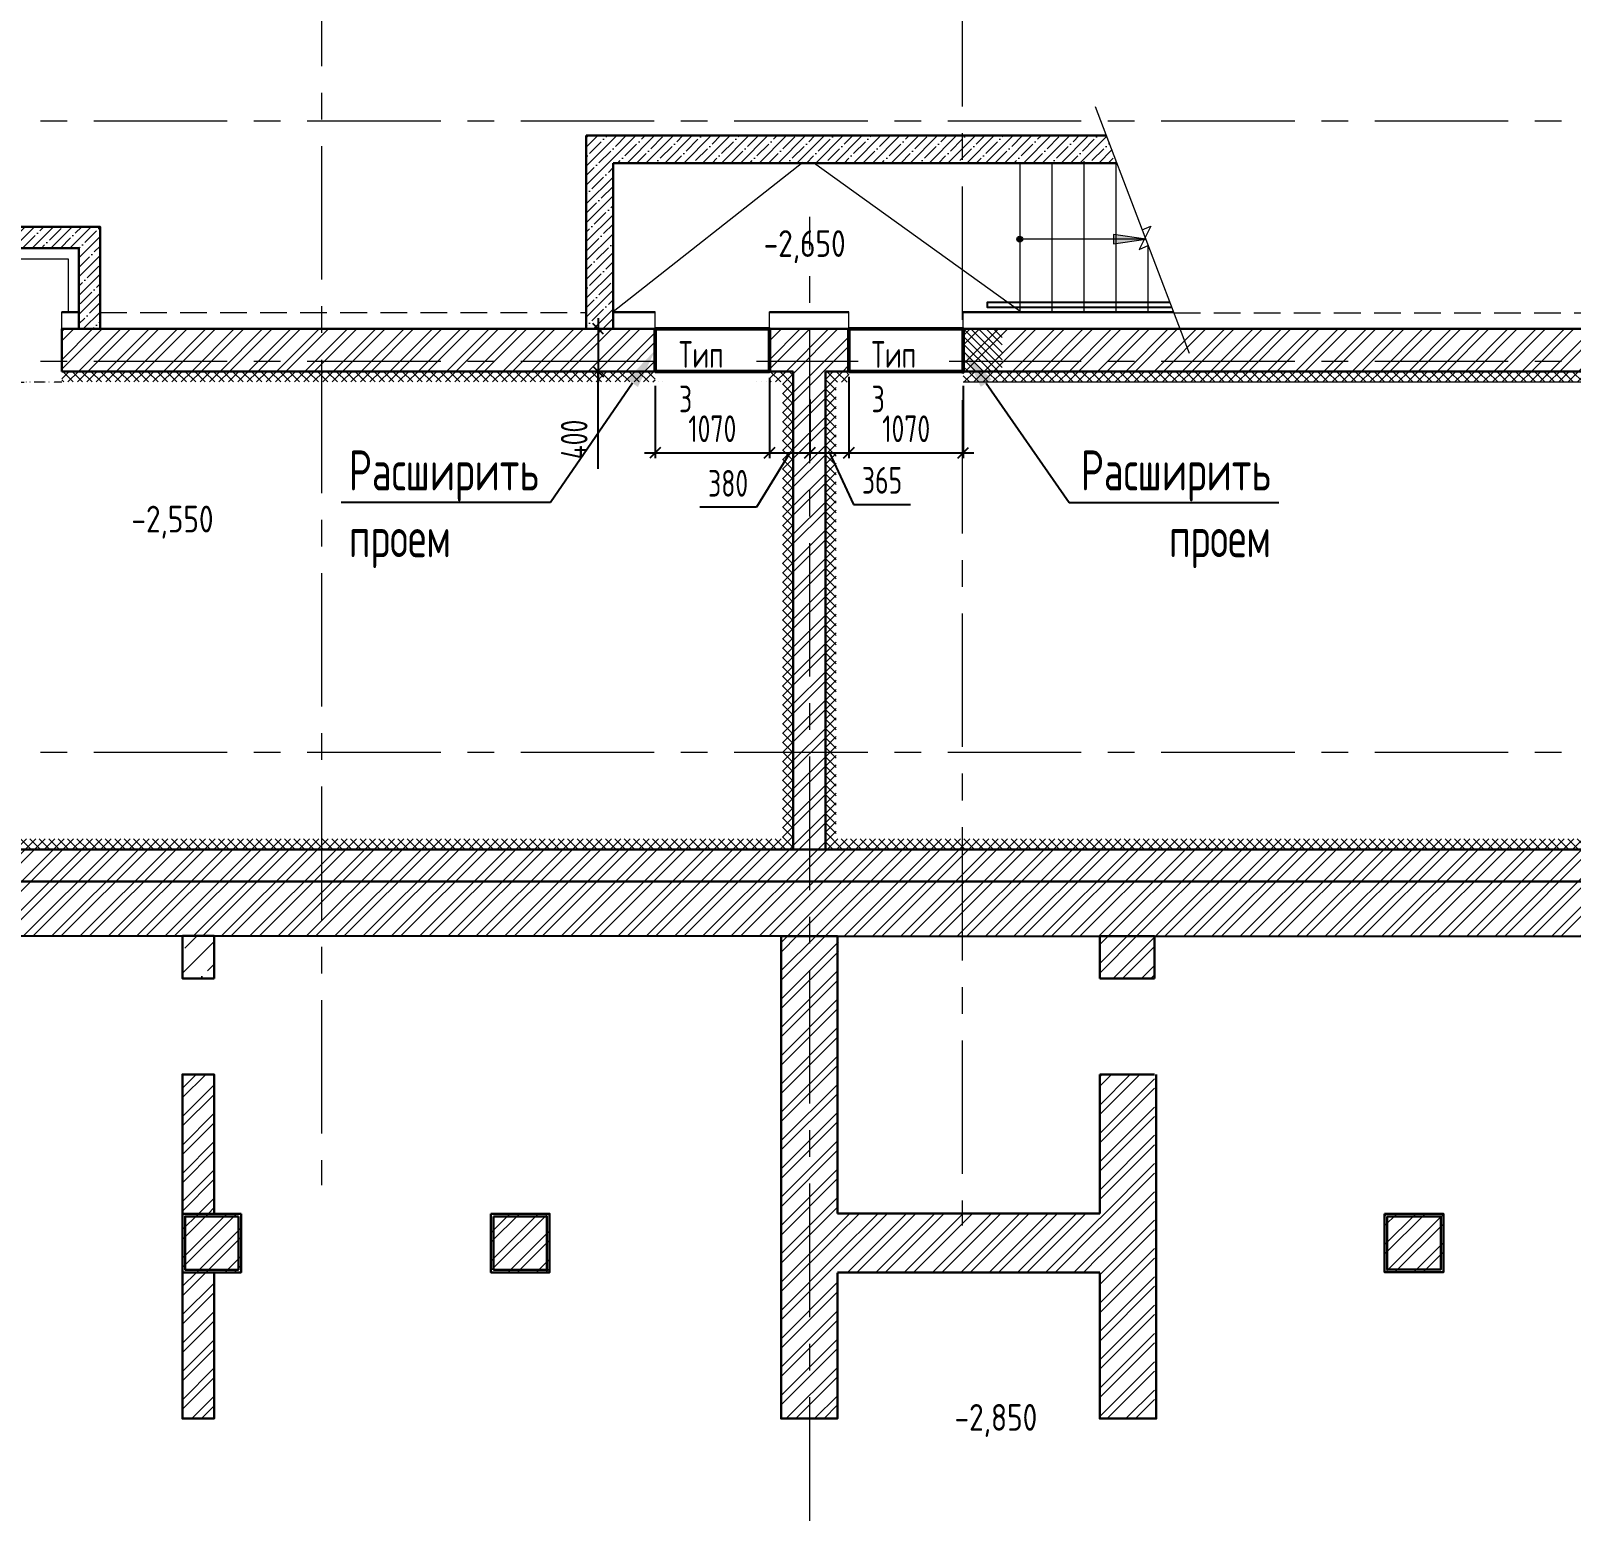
# Model space of a CAD drawing. Header units: millimetres. Extents: x -8428662 to 9409114, y 0 to 249028.
# Drawn here: x -666020 to -651589, y 75576 to 89444 of the extents above; entities that cross this region are included whole.
import ezdxf
from ezdxf import colors
from ezdxf.entities.mleader import LeaderData, LeaderLine
from ezdxf.math import Vec2, Vec3

# ---------------------------------------------------------------- set-up
doc = ezdxf.new("R2010")
doc.units = ezdxf.units.MM
doc.header["$MEASUREMENT"] = 0
for name, pattern in [('CENTER', [2, 1.25, -0.25, 0.25, -0.25]), ('TRATTEGGIATA', [0.75, 0.5, -0.25]), ('Штрих', [6.35, 3.175, -3.175])]:
    doc.linetypes.add(name, pattern=pattern)
doc.layers.get('0').update_dxf_attribs({"color": 250, "lineweight": 9})
for name, color, linetype, lineweight in [('1 этаж тонкие линии!', 250, 'Continuous', 0), ('_АР ТЕКСТ', 250, 'Continuous', 25), ('АР_Лестницы', 250, 'Continuous', 15), ('АР_Лестницы ограждение', 94, 'Continuous', 25), ('АР_МосжилНии_Стены', 127, 'Continuous', 30), ('АР_Навесной фасад', 147, 'Continuous', 5), ('АР_Оси', 195, 'Continuous', 9), ('АР_Оси размеры', 164, 'Continuous', 9), ('АР_Отметки', 250, 'Continuous', 15), ('АР_Сущ Несущая стена', 216, 'Continuous', 30), ('АР_Штриховка кирпич', 250, 'Continuous', 9), ('АР_Штриховка монолит', 250, 'Continuous', 9), ('Усиление проема', 200, 'Continuous', 50)]:
    doc.layers.add(name, color=color, linetype=linetype, lineweight=lineweight)
doc.styles.add('ISOCPEUR', font='isocpeur.ttf', dxfattribs={"width": 0.7})
doc.styles.add('ГОСТ 2.304', font='isocpeur.ttf', dxfattribs={"width": 0.7})
doc.dimstyles.new('СПДС', dxfattribs={"dimscale": 100, "dimtxt": 2.5, "dimasz": 2.5, "dimexe": 1.5, "dimexo": 0, "dimgap": 1, "dimtad": 1, "dimdec": 0, "dimrnd": 1, "dimtxsty": 'ГОСТ 2.304', "dimblk": 'OBLIQUE', "dimcen": 2.5, "dimdle": 1.5, "dimadec": 0, "dimazin": 2, "dimtfac": 0.75, "dimtdec": 0, "dimtmove": 1, "dimatfit": 3, "dimfxl": 1, "dimtolj": 1, "dimarcsym": 1})
pattern_1 = [(45, (-346123.39, 0), (-44.194174, 44.194174), []), (135, (-346123.39, 0), (-44.194174, -44.194174), [])]
pattern_2 = [(45, (-346123.39, 0), (-132.58252, 132.58252), []), (45, (-346035, 0), (-132.58252, 132.58252), [])]

# ---------------------------------------------------------------- blocks, each defined once
blk = doc.blocks.new('*U301')
h = blk.add_hatch(color=256)
h.dxf.hatch_style = 1
edge = h.paths.add_edge_path()
edge.add_arc((0, 0), 27.6, 359.64, 719.64)
h = blk.add_hatch(color=256)
h.dxf.hatch_style = 1
h.paths.add_polyline_path([(880, -44), (880, 44), (1180, 0)])
blk.add_line((1180, 0), (0, 0))
blk.add_lwpolyline([(880, 44), (880, -44), (1180, 0), (880, 44)])
blk.add_circle((0, 0), 27.6)
blk = doc.blocks.new('_DotSmall')
at = {"color": 0, "linetype": 'ByBlock', "const_width": 0.5}
blk.add_lwpolyline([(-0.0625, 0, 1), (0.0625, 0, 1)], format="xyb", close=True, dxfattribs=at)
blk = doc.blocks.new('_Oblique')
at = {"color": 0, "linetype": 'ByBlock', "lineweight": -2}
blk.add_line((-0.5, -0.5), (0.5, 0.5), dxfattribs=at)
blk = doc.blocks.new('*D836')
at = {"layer": 'АР_Оси размеры', "color": 0, "lineweight": -2, "ltscale": 100, "transparency": 16777216}
for p, q in [((-660170, 86118), (-660170, 85441)), ((-659099, 86094), (-659099, 85441)), ((-660270, 85491), (-658999, 85491))]:
    blk.add_line(p, q, dxfattribs=at)
at = {"layer": 'АР_Оси размеры', "color": 0, "lineweight": -2, "ltscale": 100, "transparency": 16777216, "xscale": 100, "yscale": 100, "zscale": 100, "rotation": 180}
blk.add_blockref('_Oblique', (-660170, 85491), dxfattribs=at)
at = {"layer": 'АР_Оси размеры', "color": 0, "lineweight": -2, "ltscale": 100, "transparency": 16777216, "xscale": 100, "yscale": 100, "zscale": 100}
blk.add_blockref('_Oblique', (-659099, 85491), dxfattribs=at)
at = {"layer": 'АР_Оси размеры', "color": 0, "ltscale": 100, "transparency": 16777216, "insert": (-659635, 85716), "char_height": 250, "attachment_point": 5, "style": 'ГОСТ 2.304'}
blk.add_mtext('\\A1;1070', dxfattribs=at)
blk = doc.blocks.new('*D837')
at = {"layer": 'АР_Оси размеры', "color": 0, "lineweight": -2, "ltscale": 100, "transparency": 16777216}
for p, q in [((-658355, 86118), (-658355, 85441)), ((-657284, 86118), (-657284, 85441)), ((-658455, 85491), (-657184, 85491))]:
    blk.add_line(p, q, dxfattribs=at)
at = {"layer": 'АР_Оси размеры', "color": 0, "lineweight": -2, "ltscale": 100, "transparency": 16777216, "xscale": 100, "yscale": 100, "zscale": 100, "rotation": 180}
blk.add_blockref('_Oblique', (-658355, 85491), dxfattribs=at)
at = {"layer": 'АР_Оси размеры', "color": 0, "lineweight": -2, "ltscale": 100, "transparency": 16777216, "xscale": 100, "yscale": 100, "zscale": 100}
blk.add_blockref('_Oblique', (-657284, 85491), dxfattribs=at)
at = {"layer": 'АР_Оси размеры', "color": 0, "ltscale": 100, "transparency": 16777216, "insert": (-657819, 85716), "char_height": 250, "attachment_point": 5, "style": 'ГОСТ 2.304'}
blk.add_mtext('\\A1;1070', dxfattribs=at)
blk = doc.blocks.new('*D946')
at = {"layer": 'АР_Оси размеры', "color": 0, "lineweight": -2, "ltscale": 100, "transparency": 16777216}
for p, q in [((-659099, 86194), (-659099, 85441)), ((-658720, 85989), (-658720, 85441)), ((-658910, 85491), (-659221, 84980)), ((-659199, 85491), (-658620, 85491)), ((-659221, 84980), (-659753, 84980))]:
    blk.add_line(p, q, dxfattribs=at)
at = {"layer": 'АР_Оси размеры', "color": 0, "lineweight": -2, "ltscale": 100, "transparency": 16777216, "xscale": 100, "yscale": 100, "zscale": 100, "rotation": 180}
blk.add_blockref('_Oblique', (-659099, 85491), dxfattribs=at)
at = {"layer": 'АР_Оси размеры', "color": 0, "lineweight": -2, "ltscale": 100, "transparency": 16777216, "xscale": 100, "yscale": 100, "zscale": 100}
blk.add_blockref('_Oblique', (-658720, 85491), dxfattribs=at)
at = {"layer": 'АР_Оси размеры', "color": 0, "ltscale": 100, "transparency": 16777216, "insert": (-659487, 85205), "char_height": 250, "attachment_point": 5, "style": 'ГОСТ 2.304'}
blk.add_mtext('\\A1;380', dxfattribs=at)
blk = doc.blocks.new('*D947')
at = {"layer": 'АР_Оси размеры', "color": 0, "lineweight": -2, "ltscale": 100, "transparency": 16777216}
for p, q in [((-658355, 86203), (-658355, 85441)), ((-658720, 85868), (-658720, 85441)), ((-658820, 85491), (-658255, 85491)), ((-658538, 85491), (-658311, 85008)), ((-658311, 85008), (-657779, 85008))]:
    blk.add_line(p, q, dxfattribs=at)
at = {"layer": 'АР_Оси размеры', "color": 0, "lineweight": -2, "ltscale": 100, "transparency": 16777216, "xscale": 100, "yscale": 100, "zscale": 100, "rotation": 180}
blk.add_blockref('_Oblique', (-658720, 85491), dxfattribs=at)
at = {"layer": 'АР_Оси размеры', "color": 0, "lineweight": -2, "ltscale": 100, "transparency": 16777216, "xscale": 100, "yscale": 100, "zscale": 100}
blk.add_blockref('_Oblique', (-658355, 85491), dxfattribs=at)
at = {"layer": 'АР_Оси размеры', "color": 0, "ltscale": 100, "transparency": 16777216, "insert": (-658045, 85233), "char_height": 250, "attachment_point": 5, "style": 'ГОСТ 2.304'}
blk.add_mtext('\\A1;365', dxfattribs=at)
blk = doc.blocks.new('*D1178')
at = {"layer": 'АР_Оси размеры', "color": 0, "lineweight": -2, "ltscale": 100, "transparency": 16777216}
for p, q in [((-660704, 86751), (-660704, 86153)), ((-660219, 86651), (-660754, 86651)), ((-660220, 86253), (-660754, 86253)), ((-660704, 85340), (-660704, 86253))]:
    blk.add_line(p, q, dxfattribs=at)
at = {"layer": 'АР_Оси размеры', "color": 0, "lineweight": -2, "ltscale": 100, "transparency": 16777216, "xscale": 100, "yscale": 100, "zscale": 100}
for p, rotation in [((-660704, 86651), 90), ((-660704, 86253), 270)]:
    blk.add_blockref('_Oblique', p, dxfattribs=dict(at, rotation=rotation))
at = {"layer": 'АР_Оси размеры', "color": 0, "ltscale": 100, "transparency": 16777216, "insert": (-660929, 85615), "char_height": 250, "attachment_point": 5, "rotation": 90, "style": 'ГОСТ 2.304'}
blk.add_mtext('\\A1;400', dxfattribs=at)

msp = doc.modelspace()

# ---------------------------------------------------------------- hatches: boundary and pattern name
at = {"layer": '1 этаж тонкие линии!', "ltscale": 100, "transparency": 33554559}
h = msp.add_hatch(dxfattribs=at)
h.set_pattern_fill('ANSI37', scale=500, style=0)
h.set_pattern_definition(pattern_1)
h.paths.add_polyline_path([(-659099.143, 86253.449), (-659099.137, 86155.327), (-660170.297, 86154.344), (-660170.121, 86252.664), (-665729.733, 86252.622), (-665729.944, 86153.742), (-666939.91, 86153.742), (-666939.915, 86252.711), (-675692.828, 86252.563), (-675692.828, 85936.108), (-675593.297, 85936.229), (-675597.932, 85936.263), (-675595.98, 84864.982), (-675692.843, 84865.047), (-675692.843, 83085.565), (-675189.207, 83085.5), (-675189.207, 81775.682), (-658876.689, 81775.682), (-658876.689, 86252.63)])
h.paths.add_polyline_path([(-660175.181, 86154.515), (-660176.066, 86154.332), (-675597.702, 86153.756), (-675593.739, 83185.5), (-675089.207, 83185.81), (-675089.207, 81875.993), (-658976.689, 81875.682), (-658976.716, 86154.686)], flags=16)
h = msp.add_hatch(dxfattribs=at)
h.set_pattern_fill('ANSI37', scale=500, style=0)
h.set_pattern_definition(pattern_1)
h.paths.add_polyline_path([(-647770.332, 86252.638), (-647770.396, 86252.726), (-648980.43, 86252.548), (-648980.406, 86151.42), (-657283.865, 86151.424), (-657283.724, 86252.635), (-658576.106, 86252.637), (-658576.106, 81775.682), (-642237.206, 81775.682), (-642237.206, 83086), (-641601.733, 83086), (-641601.653, 86252.636)])
h.paths.add_polyline_path([(-647770.396, 86152.637), (-647770.396, 86252.637), (-648980.43, 86252.894), (-658354.939, 86252.577), (-658354.939, 86152.577), (-658476.106, 86152.637), (-658476.106, 81875.682), (-642337.206, 81875.682), (-642337.206, 83186), (-641601.737, 83186), (-641701.737, 83186), (-641701.737, 86152.637)])
at = {"layer": 'АР_Штриховка кирпич', "ltscale": 100}
h = msp.add_hatch(dxfattribs=at)
h.set_pattern_fill('ANSI32', color=256, scale=500)
h.set_pattern_definition(pattern_2)
h.paths.add_polyline_path([(-665732.956, 86650.704), (-660176.526, 86653.631), (-660173.471, 86249.689), (-665729.733, 86258.559)])
h = msp.add_hatch(dxfattribs=at)
h.set_pattern_fill('ANSI32', color=256, scale=500)
h.set_pattern_definition(pattern_2)
h.paths.add_polyline_path([(-658720.217, 86650.682), (-659103.971, 86650.682), (-659099.155, 86570.682), (-659099.155, 86350.682), (-658720.217, 86350.682)])
h.paths.add_polyline_path([(-658354.838, 86650.682), (-658720.217, 86650.682), (-658720.217, 86350.682), (-658354.838, 86350.682)])
h.paths.add_polyline_path([(-658354.838, 86350.682), (-658720.217, 86350.682), (-658720.217, 82685.682), (-658576.106, 82685.682), (-658576.106, 86252.637), (-658354.838, 86252.637)])
h.paths.add_polyline_path([(-658720.217, 86350.682), (-659099.156, 86350.682), (-659099.156, 86252.637), (-658876.689, 86252.637), (-658876.689, 82685.682), (-658720.217, 82685.682)])
h.paths.add_polyline_path([(-658720.217, 82685.682), (-658876.689, 82685.682), (-658876.689, 81775.682), (-658720.217, 81775.682)])
h.paths.add_polyline_path([(-658576.106, 82685.682), (-658720.217, 82685.682), (-658720.217, 81775.682), (-658576.106, 81775.682)])
h = msp.add_hatch(dxfattribs=at)
h.set_pattern_fill('ANSI32', color=256, scale=500)
h.set_pattern_definition(pattern_2)
h.paths.add_polyline_path([(-648980.248, 86650.682), (-648980.248, 86167.637), (-648980.248, 86650.682), (-657283.81, 86650.682), (-657283.81, 86252.637), (-648980.248, 86252.637), (-648980.248, 86650.682)])
h = msp.add_hatch(dxfattribs=at)
h.set_pattern_fill('ANSI32', color=256, scale=500)
h.set_pattern_definition(pattern_2)
h.paths.add_polyline_path([(-675591.706, 82685.682), (-676095.416, 82685.682), (-676094.998, 84865.189), (-675692.843, 84865.112), (-675692.843, 83085.5), (-675189.207, 83085.5), (-675189.207, 81775.682), (-642237.206, 81775.661), (-642237.206, 83086), (-641601.737, 83086), (-641601.737, 86252.637), (-641200.22, 86252.633), (-641200.22, 82685.682), (-641838.706, 82685.682), (-641838.706, 81707.5), (-641828.68, 80957.162), (-675591.706, 80969.003)])
h = msp.add_hatch(dxfattribs=at)
h.set_pattern_fill('ANSI32', color=256, scale=500)
h.set_pattern_definition(pattern_2)
h.paths.add_polyline_path([(-658991.949, 76683.99), (-658981.563, 80963.107), (-658453.982, 80963.063), (-658464.369, 76443.946), (-658991.563, 76443.946), (-658991.563, 76683.946)])
h = msp.add_hatch(dxfattribs=at)
h.set_pattern_fill('ANSI32', color=256, scale=500)
h.set_pattern_definition(pattern_2)
h.paths.add_polyline_path([(-656006.681, 80962.062), (-655492.833, 80962.031), (-655492.263, 80567.013), (-656005.725, 80567)])
h = msp.add_hatch(dxfattribs=at)
h.set_pattern_fill('ANSI32', color=256, scale=500)
h.set_pattern_definition(pattern_2)
h.paths.add_polyline_path([(-650180.21, 80960.136), (-650438.197, 80960.136), (-650438.204, 76443.946), (-650180.217, 76443.946)])
h.paths.add_polyline_path([(-649907.279, 80960.043), (-650180.21, 80960.043), (-650180.217, 76443.946), (-649907.285, 76443.946)])
h.paths.add_polyline_path([(-652785.559, 78362.81), (-653336.776, 78362.81), (-653336.776, 77814.03), (-652785.559, 77814.03)])
h.paths.add_polyline_path([(-647133.123, 78375.334), (-647684.341, 78375.334), (-647684.341, 77826.554), (-647133.123, 77826.554)])
h = msp.add_hatch(dxfattribs=at)
h.set_pattern_fill('ANSI32', color=256, scale=500)
h.set_pattern_definition(pattern_2)
h.paths.add_polyline_path([(-664600.528, 79666.703), (-664302.168, 79666.676), (-664301.598, 78362.828), (-664599.572, 78362.81)])
h = msp.add_hatch(dxfattribs=at)
h.set_pattern_fill('ANSI32', color=256, scale=500)
h.set_pattern_definition(pattern_2)
h.paths.add_polyline_path([(-656006.111, 76683.99), (-656005.668, 79666.711), (-655493.291, 79666.668), (-655493.734, 76443.946), (-656005.725, 76443.946), (-656005.725, 76683.946)])
h = msp.add_hatch(dxfattribs=at)
h.set_pattern_fill('ANSI32', color=256, scale=500)
h.set_pattern_definition(pattern_2)
h.paths.add_polyline_path([(-664600.528, 78362.828), (-664049.857, 78362.793), (-664049.287, 77812.819), (-664599.572, 77812.81)])
h = msp.add_hatch(dxfattribs=at)
h.set_pattern_fill('ANSI32', color=256, scale=500)
h.set_pattern_definition(pattern_2)
h.paths.add_polyline_path([(-661710.911, 78362.828), (-661160.239, 78362.793), (-661159.669, 77812.819), (-661709.954, 77812.81)])
h = msp.add_hatch(dxfattribs=at)
h.set_pattern_fill('ANSI32', color=256, scale=500)
h.set_pattern_definition(pattern_2)
h.paths.add_polyline_path([(-658464.826, 78365.453), (-656007.414, 78365.418), (-656006.844, 77812.819), (-658463.87, 77812.81)])
h = msp.add_hatch(dxfattribs=at)
h.set_pattern_fill('ANSI32', color=256, scale=500)
h.set_pattern_definition(pattern_2)
h.paths.add_polyline_path([(-664600.577, 77812.828), (-664302.216, 77812.802), (-664301.646, 76443.964), (-664599.62, 76443.946)])
at = {"layer": 'АР_Штриховка монолит', "ltscale": 100}
h = msp.add_hatch(dxfattribs=at)
h.set_pattern_fill('ANSI35', color=256, scale=500)
h.set_pattern_definition([(45, (-346123.39, -5.06), (-88.38835, 88.38835), []), (45, (-346035, -5.06), (-88.38835, 88.38835), [156.25, -31.25, 0, -31.25])])
h.paths.add_polyline_path([(-657295.396, 88462.699), (-660816.306, 88462.699), (-660816.306, 86645.623), (-660565.056, 86645.623), (-660565.056, 88205.623), (-657295.396, 88205.623)])
h.paths.add_polyline_path([(-655848.288, 88205.623), (-655946.248, 88462.699), (-657295.396, 88462.699), (-657295.396, 88205.623)])
h = msp.add_hatch(dxfattribs=at)
h.set_pattern_fill('ANSI35', color=256, scale=500)
h.set_pattern_definition([(45, (-346123.39, 0), (-88.388348, 88.388348), []), (45, (-346035, 0), (-88.388348, 88.388348), [156.25, -31.25, 0, -31.25])])
h.paths.add_polyline_path([(-668060.254, 86650.682), (-668060.401, 87608.991), (-665370.235, 87609.197), (-665370.092, 86650.682), (-665570.117, 86650.682), (-665570.218, 87409.17), (-667860.383, 87408.996), (-667860.397, 86650.68)])
at = {"layer": 'АР_Штриховка монолит', "ltscale": 300}
h = msp.add_hatch(dxfattribs=at)
h.set_pattern_fill('ANSI35', color=256, scale=1200)
h.set_pattern_definition([(45, (-321718.2, 4324), (-212.13203, 212.13203), []), (45, (-321506.06, 4324), (-212.13203, 212.13203), [375, -75, 0, -75])])
h.paths.add_polyline_path([(-664600.577, 80968.106), (-664302.241, 80968.075), (-664301.671, 80567.013), (-664599.62, 80567)])
at = {"layer": 'Усиление проема', "lineweight": 15, "ltscale": 500}
h = msp.add_hatch(dxfattribs=at)
h.set_pattern_fill('ANSI31', color=256, scale=400, angle=90)
h.set_pattern_definition([(135, (-346123.39, 0), (-35.355339, -35.355339), [])])
h.paths.add_polyline_path([(-657283.992, 86649.733), (-656919.347, 86649.733), (-656919.347, 86252.637), (-657283.992, 86252.637)])

# ---------------------------------------------------------------- linework, layer by layer
at = {"linetype": 'TRATTEGGIATA', "ltscale": 500}
for p, q in [((-665370.115, 86805.623), (-660815.249, 86805.623)), ((-655310.999, 86800.682), (-650940.276, 86801.34))]:
    msp.add_line(p, q, dxfattribs=at)
at = {"color": 157, "ltscale": 150, "true_color": 0x465c7c}
for points in [[(-658786.389, 88210.682), (-660565.056, 86810.784)], [(-658686.386, 88210.682), (-656755.121, 86820.747)]]:
    msp.add_lwpolyline(points, dxfattribs=at)
at = {"layer": '1 этаж тонкие линии!', "color": 7, "ltscale": 100, "transparency": 33554559, "elevation": -1.378}
msp.add_lwpolyline([(-648980.398, 86151.423), (-657283.958, 86151.423)], dxfattribs=at)
at = {"layer": 'АР_Лестницы', "color": 18, "ltscale": 100, "true_color": 0x000000}
for p, q in [((-656047.82, 88734.311), (-655167.776, 86424.824)), ((-656755.121, 88210.682), (-656755.121, 86810.682)), ((-656455.121, 88210.682), (-656455.121, 86814.042)), ((-656155.121, 88222.58), (-656155.121, 86810.682)), ((-655855.121, 88228.614), (-655855.121, 86814.042)), ((-655555.121, 87441.328), (-655555.121, 86814.042))]:
    msp.add_line(p, q, dxfattribs=at)
msp.add_lwpolyline([(-655607.798, 87579.568), (-655528.307, 87613.773), (-655636.836, 87395.74), (-655544.681, 87435.394)], dxfattribs=at)
at = {"layer": 'АР_Лестницы ограждение', "color": 18, "ltscale": 100, "true_color": 0x000000}
msp.add_lwpolyline([(-655334.261, 86851.729), (-657055.915, 86851.729), (-657055.915, 86903.179), (-655353.866, 86903.179)], dxfattribs=at)
at = {"layer": 'АР_МосжилНии_Стены', "ltscale": 100}
for p, q in [((-660816.306, 88462.699), (-655946.248, 88462.699)), ((-660816.306, 86650.682), (-660816.306, 88462.699)), ((-660565.056, 86650.682), (-660565.056, 88205.623)), ((-660565.056, 88205.623), (-655855.121, 88205.623)), ((-660170.181, 86650.682), (-665729.915, 86650.682)), ((-660169.999, 86650.682), (-665729.733, 86650.682)), ((-660169.999, 86650.682), (-660169.999, 86252.637)), ((-658354.838, 86252.637), (-658354.838, 86650.682)), ((-658876.689, 81775.682), (-658876.689, 86252.637)), ((-658576.106, 86252.637), (-658576.106, 81775.682)), ((-675591.706, 81475.682), (-641838.706, 81475.682))]:
    msp.add_line(p, q, dxfattribs=at)
for points in [[(-658354.838, 86650.682), (-659099.153, 86650.682), (-659099.156, 86252.643)], [(-648915.43, 86531.769), (-648915.43, 86650.682), (-657283.992, 86650.682)], [(-653386.636, 86650.682), (-657283.81, 86650.682), (-657283.81, 86252.637)], [(-648915.248, 86531.769), (-648915.248, 86650.682), (-657283.81, 86650.682)], [(-648980.248, 86531.769), (-648980.248, 86252.637), (-657283.81, 86252.637)], [(-660169.999, 86252.637), (-665729.733, 86252.637)], [(-658876.689, 86252.637), (-659099.156, 86252.643)], [(-658354.838, 86252.637), (-658576.106, 86252.637)], [(-642237.206, 81775.682), (-675189.207, 81775.682)], [(-641202.787, 80956.943), (-676232.759, 80969.228)], [(-658463.87, 77809.5), (-658463.87, 76443.946), (-658991.563, 76443.946), (-658991.565, 80962.995), (-658463.87, 80963.182), (-658463.868, 78365.624)], [(-655492.547, 80567), (-655492.549, 80962.044), (-656005.727, 80962.044), (-656005.725, 80567)], [(-656005.725, 80567), (-655492.547, 80567)], [(-656005.725, 79666.689), (-656005.725, 78365.437)], [(-656005.725, 77809.5), (-656005.725, 76443.946), (-655476.583, 76443.946), (-655476.583, 79666.689)], [(-655492.547, 79666.689), (-656005.725, 79666.689)], [(-658463.868, 78365.435), (-656005.725, 78365.437)], [(-656005.725, 77812.81), (-658463.87, 77812.81)]]:
    msp.add_lwpolyline(points, dxfattribs=at)
for points in [[(-664301.955, 80567), (-664599.62, 80567), (-664599.621, 80965.096), (-664301.956, 80965.096)], [(-664301.907, 78362.81), (-664599.572, 78362.81), (-664599.62, 79666.689), (-664301.955, 79666.689)], [(-664049.572, 78362.81), (-664599.572, 78362.81), (-664599.572, 77812.81), (-664049.572, 77812.81)], [(-661709.954, 78362.81), (-661159.954, 78362.81), (-661159.954, 77812.81), (-661709.954, 77812.81)], [(-653336.776, 78362.81), (-652785.559, 78362.81), (-652785.559, 77814.03), (-653336.776, 77814.03)], [(-664074.572, 78337.81), (-664574.572, 78337.81), (-664574.572, 77837.81), (-664074.572, 77837.81)], [(-661684.954, 78337.81), (-661184.954, 78337.81), (-661184.954, 77837.81), (-661684.954, 77837.81)], [(-653311.776, 78337.81), (-652810.559, 78337.81), (-652810.559, 77839.03), (-653311.776, 77839.03)], [(-664301.907, 77812.81), (-664599.572, 77812.81), (-664599.62, 76443.946), (-664301.955, 76443.946)]]:
    msp.add_lwpolyline(points, close=True, dxfattribs=at)
at = {"layer": 'АР_Навесной фасад', "ltscale": 100}
for p, q in [((-665570.139, 86810.604), (-665729.733, 86810.682)), ((-665729.733, 86650.682), (-665729.733, 86810.682)), ((-665570.137, 86800.604), (-665729.733, 86800.682)), ((-660170.181, 86810.682), (-660565.056, 86810.682)), ((-660170.185, 86800.682), (-660565.056, 86800.682)), ((-660170.181, 86650.682), (-660170.181, 86810.682)), ((-658356.047, 86810.682), (-659099.153, 86810.682)), ((-659099.153, 86650.682), (-659099.153, 86810.682)), ((-658356.047, 86800.682), (-659099.153, 86800.682)), ((-658354.838, 86650.682), (-658354.838, 86810.682)), ((-655314.809, 86810.682), (-657283.992, 86810.682)), ((-657283.992, 86650.682), (-657283.992, 86810.682)), ((-655310.999, 86800.682), (-657283.992, 86800.682))]:
    msp.add_line(p, q, dxfattribs=at)
msp.add_lwpolyline([(-667760.47, 86810.828), (-667760.382, 87309.004), (-665670.205, 87309.162), (-665670.45, 86810.653)], dxfattribs=at)
at = {"layer": 'АР_Оси', "linetype": 'CENTER', "ltscale": 1000}
for p, q in [((-663295.46, 134363.151), (-663295.46, 78630.803)), ((-657295.46, 133984.949), (-657295.46, 78252.6)), ((-705429.154, 88600.682), (-622250.752, 88600.682)), ((-658720.399, 53394.411), (-658720.399, 87701.889)), ((-705429.154, 86350.682), (-622250.752, 86350.682)), ((-705429.154, 82685.682), (-621831.989, 82685.682))]:
    msp.add_line(p, q, dxfattribs=at)
at = {"layer": 'АР_Сущ Несущая стена', "linetype": 'Штрих', "lineweight": 9, "ltscale": 30}
msp.add_line((-666939.927, 86153.152, -1.378), (-665729.927, 86154.332, -1.378), dxfattribs=at)
at = {"layer": 'АР_Сущ Несущая стена', "ltscale": 100}
for points in [[(-665370.092, 86650.682), (-665370.235, 87609.197), (-668060.397, 87608.991)], [(-667860.397, 86650.682), (-667860.38, 87408.996), (-665570.218, 87409.17), (-665570.117, 86650.682)], [(-665729.733, 86252.637), (-665729.733, 86650.682)]]:
    msp.add_lwpolyline(points, dxfattribs=at)
at = {"layer": 'Усиление проема', "ltscale": 500}
for p, q in [((-660170.226, 86252.637, -0.016), (-660170.226, 86650.682)), ((-657283.81, 86252.637, -0.016), (-657283.81, 86650.682))]:
    msp.add_line(p, q, dxfattribs=at)

# ---------------------------------------------------------------- block references
at = {"layer": 'АР_Лестницы', "ltscale": 75}
msp.add_blockref('*U301', (-656755.121, 87491.813), dxfattribs=at)

# ---------------------------------------------------------------- dimensions: what is measured, and where the dimension line sits
at = {"layer": 'АР_Оси размеры', "color": 1, "ltscale": 100}
dim = msp.add_linear_dim(base=(-660703.845, 86252.637), p1=(-660169.153, 86650.682), p2=(-660170.226, 86252.637), angle=90, dimstyle='СПДС', override={"dimasz": 1, "dimexe": 0.5, "dimexo": 0.5, "dimrnd": 5, "dimdle": 1}, dxfattribs=at)
dim.commit()
dim.dimension.update_dxf_attribs({"geometry": '*D1178', "text_midpoint": (-660925.626, 85615.495), "dimtype": 160})
for base, p1, p2, picture, middle in [((-659099.119, 85490.859), (-660170.181, 86167.637), (-659099.119, 86144.157, -1.38), '*D836', (-659634.65, 85715.859)), ((-657283.959, 85490.788, 0.314), (-658354.986, 86167.566, 0.314), (-657283.959, 86167.566, 0.314), '*D837', (-657819.472, 85715.788, 0.314))]:
    dim = msp.add_linear_dim(base=base, p1=p1, p2=p2, dimstyle='СПДС', override={"dimasz": 1, "dimexe": 0.5, "dimexo": 0.5, "dimrnd": 5, "dimdle": 1}, dxfattribs=at)
    dim.commit()
    dim.dimension.update_dxf_attribs({"geometry": picture, "text_midpoint": middle})
for base, p1, p2, picture, middle in [((-658720.399, 85490.859), (-659099.153, 86243.818), (-658720.399, 86038.688), '*D946', (-659320.923, 84980.249)), ((-658354.838, 85490.788), (-658720.399, 85918.24), (-658354.838, 86252.637), '*D947', (-658211.274, 85008.06))]:
    dim = msp.add_linear_dim(base=base, p1=p1, p2=p2, dimstyle='СПДС', override={"dimasz": 1, "dimexe": 0.5, "dimexo": 0.5, "dimrnd": 5, "dimdle": 1}, dxfattribs=at)
    dim.commit()
    dim.dimension.update_dxf_attribs({"geometry": picture, "text_midpoint": middle, "dimtype": 160})

# ---------------------------------------------------------------- leaders
at = {"layer": '_АР ТЕКСТ'}
ml = msp.add_multileader_mtext('Standard', dxfattribs=at)
ml.set_content('{\\W0.8;-2,550}', color=256, style='ISOCPEUR')
ml.set_leader_properties(color=256, linetype='Continuous', lineweight=-1)
ml.set_arrow_properties(name='DOTSMALL')
ml.build(insert=Vec2(0, 0))
ml.multileader.update_dxf_attribs({"has_text_frame": 1, "text_left_attachment_type": 4, "text_right_attachment_type": 4, "dogleg_length": 100, "arrow_head_size": 180})
ctx = ml.context
ctx.base_point, ctx.char_height, ctx.arrow_head_size, ctx.landing_gap_size, ctx.plane_origin = Vec3(-660859.404, 120073.276, -1.962), 250, 180, 50, Vec3(-660379.071, 117829.258, -1.962)
ctx.left_attachment, ctx.right_attachment = 4, 4
notes = []
notes.append((ctx, [(0, (0, 0, 0), (0, 0), (1, 0), 1, [])]))
ctx.mtext.insert, ctx.mtext.width, ctx.mtext.defined_height, ctx.mtext.line_spacing_style, ctx.mtext.flow_direction = Vec3(-660809.404, 120406.61, -1.962), 801.08641, 330.71, 2, 5
at = {"layer": 'АР_Отметки'}
ml = msp.add_multileader_mtext('Standard', dxfattribs=at)
ml.set_content('{\\W0.8;-2,250}', color=256, style='ISOCPEUR')
ml.set_leader_properties(color=256, linetype='Continuous', lineweight=-1)
ml.set_arrow_properties(name='DOTSMALL')
ml.build(insert=Vec2(0, 0))
ml.multileader.update_dxf_attribs({"has_text_frame": 1, "text_left_attachment_type": 4, "text_right_attachment_type": 4, "dogleg_length": 100, "arrow_head_size": 180})
ctx = ml.context
ctx.base_point, ctx.char_height, ctx.arrow_head_size, ctx.landing_gap_size, ctx.plane_origin = Vec3(-682250.889, 116985.857, 0), 250, 180, 50, Vec3(-683297.353, 115928.763, 0)
ctx.left_attachment, ctx.right_attachment = 4, 4
notes.append((ctx, [(0, (0, 0, 0), (0, 0), (1, 0), 1, [])]))
ctx.mtext.insert, ctx.mtext.width, ctx.mtext.defined_height, ctx.mtext.line_spacing_style, ctx.mtext.flow_direction = Vec3(-682200.889, 117319.19, 0), 769.98896, 343.888, 2, 5
ml = msp.add_multileader_mtext('Standard', dxfattribs=at)
ml.set_content('{\\W0.8;-2,250}', color=256, style='ISOCPEUR')
ml.set_leader_properties(color=256, linetype='Continuous', lineweight=-1)
ml.set_arrow_properties(name='DOTSMALL')
ml.build(insert=Vec2(0, 0))
ml.multileader.update_dxf_attribs({"has_text_frame": 1, "text_left_attachment_type": 4, "text_right_attachment_type": 4, "dogleg_length": 100, "arrow_head_size": 180})
ctx = ml.context
ctx.base_point, ctx.char_height, ctx.arrow_head_size, ctx.landing_gap_size, ctx.plane_origin = Vec3(-677963.544, 103386.879), 250, 180, 50, Vec3(-678166.975, 102108.76)
ctx.left_attachment, ctx.right_attachment = 4, 4
notes.append((ctx, [(0, (0, 0, 0), (0, 0), (1, 0), 1, [])]))
ctx.mtext.insert, ctx.mtext.width, ctx.mtext.defined_height, ctx.mtext.line_spacing_style, ctx.mtext.flow_direction = Vec3(-677913.544, 103720.213), 769.98896, 343.888, 2, 5
ml = msp.add_multileader_mtext('Standard', dxfattribs=at)
ml.set_content('{\\W0.8;-2,500}', color=256, style='ISOCPEUR')
ml.set_leader_properties(color=256, linetype='Continuous', lineweight=-1)
ml.set_arrow_properties(name='DOTSMALL')
ml.build(insert=Vec2(0, 0))
ml.multileader.update_dxf_attribs({"has_text_frame": 1, "text_left_attachment_type": 4, "text_right_attachment_type": 4, "dogleg_length": 100, "arrow_head_size": 180})
ctx = ml.context
ctx.base_point, ctx.char_height, ctx.arrow_head_size, ctx.landing_gap_size, ctx.plane_origin = Vec3(-695040.487, 102167.799), 250, 180, 50, Vec3(-694761.964, 101601.282)
ctx.left_attachment, ctx.right_attachment = 4, 4
notes.append((ctx, [(0, (0, 0, 0), (0, 0), (1, 0), 1, [])]))
ctx.mtext.insert, ctx.mtext.width, ctx.mtext.line_spacing_style, ctx.mtext.flow_direction = Vec3(-694990.487, 102501.132), 749.68982, 2, 5
ml = msp.add_multileader_mtext('Standard', dxfattribs=at)
ml.set_content('{\\W0.8;-2,400}', color=256, style='ISOCPEUR')
ml.set_leader_properties(color=256, linetype='Continuous', lineweight=-1)
ml.set_arrow_properties(name='DOTSMALL')
ml.build(insert=Vec2(0, 0))
ml.multileader.update_dxf_attribs({"has_text_frame": 1, "text_left_attachment_type": 4, "text_right_attachment_type": 4, "dogleg_length": 100, "arrow_head_size": 180})
ctx = ml.context
ctx.base_point, ctx.char_height, ctx.arrow_head_size, ctx.landing_gap_size, ctx.plane_origin = Vec3(-691682.959, 101933.6), 250, 180, 50, Vec3(-691764.352, 100655.48)
ctx.left_attachment, ctx.right_attachment = 4, 4
notes.append((ctx, [(0, (0, 0, 0), (0, 0), (1, 0), 1, [])]))
ctx.mtext.insert, ctx.mtext.width, ctx.mtext.defined_height, ctx.mtext.line_spacing_style, ctx.mtext.flow_direction = Vec3(-691632.959, 102266.933), 769.98896, 343.888, 2, 5
ml = msp.add_multileader_mtext('Standard', dxfattribs=at)
ml.set_content('{\\W0.8;-2,550}', color=256, style='ISOCPEUR')
ml.set_leader_properties(color=256, linetype='Continuous', lineweight=-1)
ml.set_arrow_properties(name='DOTSMALL')
ml.build(insert=Vec2(0, 0))
ml.multileader.update_dxf_attribs({"has_text_frame": 1, "text_left_attachment_type": 4, "text_right_attachment_type": 4, "dogleg_length": 100, "arrow_head_size": 180})
ctx = ml.context
ctx.base_point, ctx.char_height, ctx.arrow_head_size, ctx.landing_gap_size, ctx.plane_origin = Vec3(-688156.644, 92368.052), 250, 180, 50, Vec3(-688238.037, 91100.488)
ctx.left_attachment, ctx.right_attachment = 4, 4
notes.append((ctx, [(0, (0, 0, 0), (0, 0), (1, 0), 1, [])]))
ctx.mtext.insert, ctx.mtext.width, ctx.mtext.line_spacing_style, ctx.mtext.flow_direction = Vec3(-688106.644, 92701.385), 852.69703, 2, 5
ml = msp.add_multileader_mtext('Standard', dxfattribs=at)
ml.set_content('{\\W0.8;-2,250}', color=256, style='ISOCPEUR')
ml.set_leader_properties(color=256, linetype='Continuous', lineweight=-1)
ml.set_arrow_properties(name='DOTSMALL')
ml.build(insert=Vec2(0, 0))
ml.multileader.update_dxf_attribs({"has_text_frame": 1, "text_left_attachment_type": 4, "text_right_attachment_type": 4, "dogleg_length": 100, "arrow_head_size": 180})
ctx = ml.context
ctx.base_point, ctx.char_height, ctx.arrow_head_size, ctx.landing_gap_size, ctx.plane_origin = Vec3(-680301.164, 87942.722), 250, 180, 50, Vec3(-679248.471, 86287.549)
ctx.left_attachment, ctx.right_attachment = 4, 4
notes.append((ctx, [(0, (0, 0, 0), (0, 0), (1, 0), 1, [])]))
ctx.mtext.insert, ctx.mtext.width, ctx.mtext.line_spacing_style, ctx.mtext.flow_direction = Vec3(-680251.164, 88276.056), 852.69703, 2, 5
ml = msp.add_multileader_mtext('Standard', dxfattribs=at)
ml.set_content('{\\W0.8;-2,650}', color=256, style='ISOCPEUR')
ml.set_leader_properties(color=256, linetype='Continuous', lineweight=-1)
ml.set_arrow_properties(name='DOTSMALL')
ml.build(insert=Vec2(0, 0))
ml.multileader.update_dxf_attribs({"has_text_frame": 1, "text_left_attachment_type": 4, "text_right_attachment_type": 4, "dogleg_length": 100, "arrow_head_size": 180})
ctx = ml.context
ctx.base_point, ctx.char_height, ctx.arrow_head_size, ctx.landing_gap_size, ctx.plane_origin = Vec3(-659204.23, 87242.68), 250, 180, 50, Vec3(-658387.808, 85825.212)
ctx.left_attachment, ctx.right_attachment = 4, 4
notes.append((ctx, [(0, (0, 0, 0), (0, 0), (1, 0), 1, [])]))
ctx.mtext.insert, ctx.mtext.width, ctx.mtext.line_spacing_style, ctx.mtext.flow_direction = Vec3(-659154.23, 87576.013), 852.69703, 2, 5
ml = msp.add_multileader_mtext('Standard', dxfattribs=at)
ml.set_content('{\\W0.8;-2,550}', color=256, style='ISOCPEUR')
ml.set_leader_properties(color=256, linetype='Continuous', lineweight=-1)
ml.set_arrow_properties(name='DOTSMALL')
ml.build(insert=Vec2(0, 0))
ml.multileader.update_dxf_attribs({"has_text_frame": 1, "text_left_attachment_type": 4, "text_right_attachment_type": 4, "dogleg_length": 100, "arrow_head_size": 180})
ctx = ml.context
ctx.base_point, ctx.char_height, ctx.arrow_head_size, ctx.landing_gap_size, ctx.plane_origin = Vec3(-665127.026, 84661.76), 250, 180, 50, Vec3(-662024.152, 83394.195)
ctx.left_attachment, ctx.right_attachment = 4, 4
notes.append((ctx, [(0, (0, 0, 0), (0, 0), (1, 0), 1, [])]))
ctx.mtext.insert, ctx.mtext.width, ctx.mtext.line_spacing_style, ctx.mtext.flow_direction = Vec3(-665077.026, 84995.093), 852.69703, 2, 5
ml = msp.add_multileader_mtext('Standard', dxfattribs=at)
ml.set_content('{\\W0.8;-2,850}', color=256, style='ISOCPEUR')
ml.set_leader_properties(color=256, linetype='Continuous', lineweight=-1)
ml.set_arrow_properties(name='DOTSMALL')
ml.build(insert=Vec2(0, 0))
ml.multileader.update_dxf_attribs({"has_text_frame": 1, "text_left_attachment_type": 4, "text_right_attachment_type": 4, "dogleg_length": 100, "arrow_head_size": 180})
ctx = ml.context
ctx.base_point, ctx.char_height, ctx.arrow_head_size, ctx.landing_gap_size, ctx.plane_origin = Vec3(-657415.674, 76246.186, 0), 250, 180, 50, Vec3(-657497.068, 74838.063, 0)
ctx.left_attachment, ctx.right_attachment = 4, 4
notes.append((ctx, [(0, (0, 0, 0), (0, 0), (1, 0), 1, [])]))
ctx.mtext.insert, ctx.mtext.width, ctx.mtext.defined_height, ctx.mtext.line_spacing_style, ctx.mtext.flow_direction = Vec3(-657365.674, 76579.52, 0), 769.98896, 343.888, 2, 5
at = {"layer": 'Усиление проема', "lineweight": 15, "ltscale": 500}
ml = msp.add_multileader_mtext('Standard', dxfattribs=at)
ml.set_content('Расширить проем', color=256, style='ISOCPEUR')
ml.set_leader_properties()
ml.build(insert=Vec2(0, 0))
ml.multileader.update_dxf_attribs({"text_left_attachment_type": 6, "text_right_attachment_type": 6, "dogleg_length": 100, "arrow_head_size": 375})
ctx = ml.context
ctx.base_point, ctx.char_height, ctx.arrow_head_size, ctx.landing_gap_size, ctx.plane_origin = Vec3(-663078.195, 85025.156), 375, 375, 37.5, Vec3(-699091.029, 79523.057)
ctx.left_attachment, ctx.right_attachment = 6, 6
notes.append((ctx, [(0, (1, 1, 0), (-661150.039, 85025.156), (-1, 0), 120.655, [(1, [(-660170.226, 86451.66)], 0, [])])]))
ctx.mtext.insert, ctx.mtext.width, ctx.mtext.flow_direction = Vec3(-663040.695, 85512.656), 1785.72032, 5
ml = msp.add_multileader_mtext('Standard', dxfattribs=at)
ml.set_content('Расширить проем', color=256, style='ISOCPEUR')
ml.set_leader_properties()
ml.build(insert=Vec2(0, 0))
ml.multileader.update_dxf_attribs({"text_left_attachment_type": 6, "text_right_attachment_type": 6, "dogleg_length": 100, "arrow_head_size": 375})
ctx = ml.context
ctx.base_point, ctx.char_height, ctx.arrow_head_size, ctx.landing_gap_size, ctx.plane_origin = Vec3(-656170.103, 85025.156), 375, 375, 37.5, Vec3(-618349.769, 79523.057)
ctx.left_attachment, ctx.right_attachment, ctx.text_align_type = 6, 6, 2
notes.append((ctx, [(0, (1, 1, 0), (-656290.759, 85025.156), (1, 0), 120.655, [(1, [(-657283.81, 86451.66)], 0, [])])]))
ctx.mtext.insert, ctx.mtext.width, ctx.mtext.alignment, ctx.mtext.flow_direction = Vec3(-654400.103, 85512.656), 1785.72032, 3, 5
for ctx, leaders in notes:
    for number, flags, end, landing, length, lines in leaders:
        leader = LeaderData()
        leader.index, (leader.has_last_leader_line, leader.has_dogleg_vector, leader.attachment_direction) = number, flags
        leader.last_leader_point, leader.dogleg_vector, leader.dogleg_length = Vec3(end), Vec3(landing), length
        for number, points, colour, breaks in lines:
            line = LeaderLine()
            line.index, line.vertices, line.color, line.breaks = number, Vec3.list(points), colors.encode_raw_color(colour), breaks
            leader.lines.append(line)
        ctx.leaders.append(leader)

# ---------------------------------------------------------------- next in the draw order: texts
at = {"layer": 'АР_Отметки', "char_height": 250, "width": 599.19819, "attachment_point": 1, "style": 'ISOCPEUR', "bg_fill": 2}
for insert in [(-659946.869, 86537.013), (-658142.626, 86537.013)]:
    msp.add_mtext('Тип 3', dxfattribs=dict(at, insert=insert))

# ---------------------------------------------------------------- next in the draw order: linework, layer by layer
at = {"layer": 'Усиление проема', "ltscale": 500}
for points in [[(-660169.999, 86252.637), (-659099.153, 86252.637), (-659099.153, 86650.682), (-660169.999, 86650.682)], [(-658354.838, 86252.637), (-657283.81, 86252.637), (-657283.81, 86650.682), (-658354.838, 86650.682)]]:
    msp.add_lwpolyline(points, close=True, dxfattribs=at)

doc.saveas('drawing.dxf')
